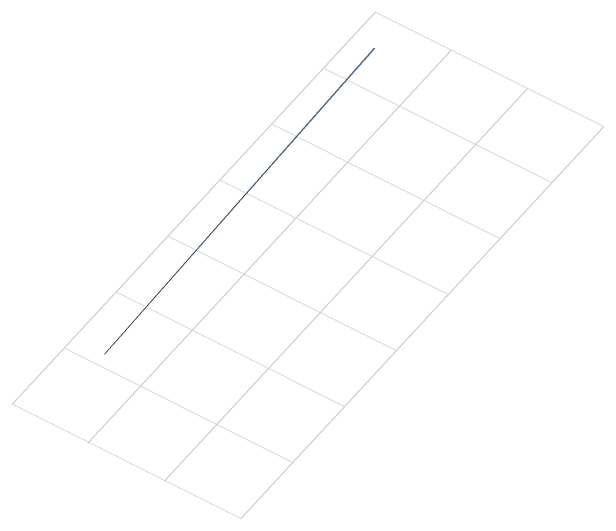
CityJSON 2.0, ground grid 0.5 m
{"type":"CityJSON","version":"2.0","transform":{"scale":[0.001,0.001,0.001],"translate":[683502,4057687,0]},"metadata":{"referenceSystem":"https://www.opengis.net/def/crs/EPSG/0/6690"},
"CityObjects":{
"waterbody1":{"type":"WaterBody","attributes":{"RiverFloodingRiskAttribute.description":"3","RiverFloodingRiskAttribute.rank":"1","RiverFloodingRiskAttribute.adminType":"2","RiverFloodingRiskAttribute.scale":"2","class":"1140","function":"1"},"geometry":[{"type":"MultiSurface","lod":"1","boundaries":[[[0,1,2]]],"semantics":{"surfaces":[{"type":"WaterSurface"}],"values":[0]}}]}
},
"vertices":[
[2774,852,0],[2774,857,0],[92,795,0]
]}
